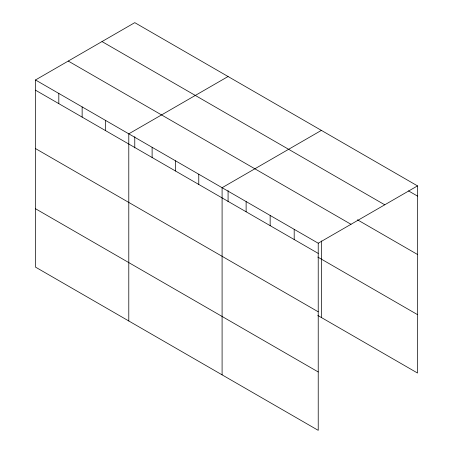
<?xml version="1.0" encoding="UTF-8"?>
<svg xmlns="http://www.w3.org/2000/svg" width="453" height="453" viewBox="0 0 453 453"><rect width="100%" height="100%" fill="white"/><g stroke="black" fill="none" stroke-linecap="round" stroke-linejoin="round"><path stroke-width="0.68" d="M35.487 79.971L318.227 243.21L318.227 430.35L35.487 267.111L35.487 79.971L134.773 22.65L417.513 185.889L417.513 373.029L317.791 315.452M228.08 76.517L128.788 133.839L128.788 320.979M321.381 130.385L222.095 187.712L222.095 374.852M318.227 243.21L417.513 185.889M408.498 190.889L417.513 196.092M102.01 41.568L384.75 204.801M357.428 219.79L417.513 254.478M68.25 61.059L350.99 224.292M35.487 90.175L318.227 253.414M317.791 257.066L417.513 314.637M35.487 148.567L318.227 311.806M35.487 208.725L318.227 371.964M321.381 240.951L321.381 317.525M294.195 229.337L294.195 239.541M270.158 215.458L270.158 225.668M246.126 201.585L246.126 211.789M228.08 190.577L228.08 201.772M198.771 174.241L198.771 184.45M175.441 160.775L175.441 170.979M152.117 147.31L152.117 157.514M134.773 136.71L134.773 147.905M105.464 120.373L105.464 130.577M82.14 106.908L82.14 117.112M58.811 93.443L58.811 103.646"/></g></svg>
